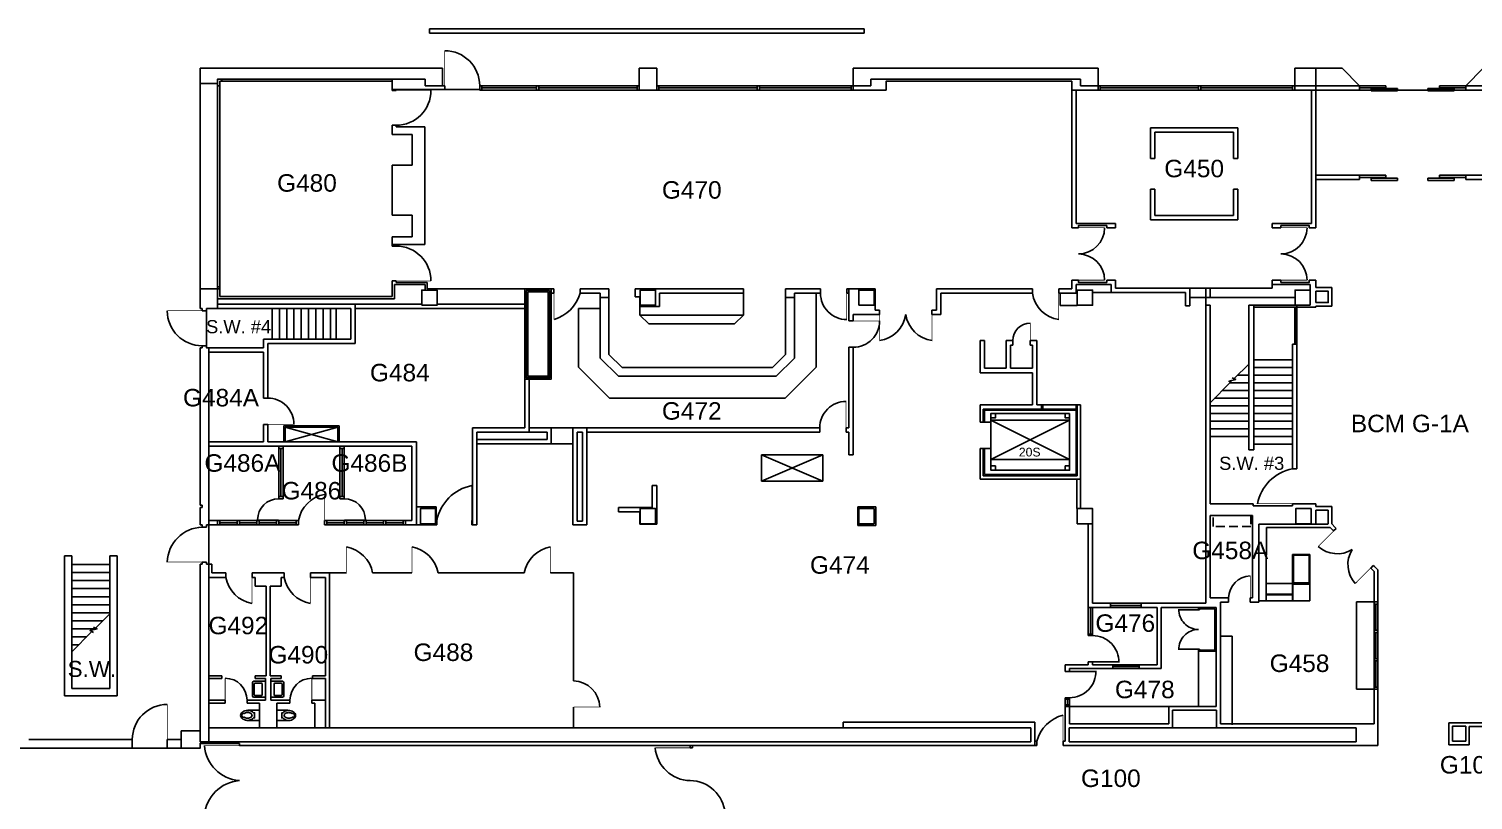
# Model space of a CAD drawing. Header units: inches. Extents: x -3235 to 3329, y 100 to 2924.
# Drawn here: x 30 to 2014, y 1572 to 2631 of the extents above; entities that cross this region are included whole.
import ezdxf
from ezdxf.enums import TextEntityAlignment as Align

# ---------------------------------------------------------------- set-up
doc = ezdxf.new("R2010")
doc.units = ezdxf.units.IN
doc.header["$LTSCALE"] = 96
doc.header["$MEASUREMENT"] = 0
doc.linetypes.add('HIDDEN2', pattern=[0.1875, 0.125, -0.0625])
doc.layers.get('0').update_dxf_attribs({"linetype": 'CONTINUOUS'})
doc.layers.get('DEFPOINTS').update_dxf_attribs({"color": 31, "linetype": 'CONTINUOUS'})
for name, color, linetype in [('A-ANNO-ROOM', 4, 'CONTINUOUS'), ('A-ANNO-TEXT', 4, 'CONTINUOUS'), ('A-COLS', 5, 'CONTINUOUS'), ('A-DOOR', 2, 'CONTINUOUS'), ('A-FLOR-CASE', 3, 'CONTINUOUS'), ('A-FLOR-CASE-UPPR', 3, 'HIDDEN2'), ('A-FLOR-EVTR', 1, 'CONTINUOUS'), ('A-FLOR-PFIX', 2, 'CONTINUOUS'), ('A-FLOR-STRS', 2, 'CONTINUOUS'), ('A-GLAZ', 2, 'CONTINUOUS'), ('A-GLAZ-SILL', 1, 'CONTINUOUS'), ('A-SHAFT', 1, 'CONTINUOUS'), ('A-WALL-FULL', 6, 'CONTINUOUS')]:
    doc.layers.add(name, color=color, linetype=linetype)
doc.styles.add('ARIAL', font='arial.ttf')

# ---------------------------------------------------------------- blocks, each defined once
blk = doc.blocks.new('90S1')
blk.add_line((-0.5, 0), (-0.5, 1))
blk.add_arc((-0.5, 0), 1, 0, 91.707)
blk = doc.blocks.new('90D1')
for p, q in [((-0.5, 0), (-0.5, 0.5)), ((0.5, 0), (0.5, 0.5))]:
    blk.add_line(p, q)
for centre, start, end in [((-0.5, 0), 0, 91.707), ((0.5, 0), 88.293, 180)]:
    blk.add_arc(centre, 0.5, start, end)
blk = doc.blocks.new('W-LAV2')
for p, q in [((17, 11), (1, 11)), ((1, 11), (1, -11)), ((5.5, 7.5), (5.5, -7.5)), ((15.5, 8.5), (6.5, 8.5)), ((16.5, -7.5), (16.5, 7.5)), ((19, -9), (19, 9)), ((1, -11), (17, -11)), ((6.5, -8.5), (15.5, -8.5))]:
    blk.add_line(p, q)
for centre, radius, start, end in [((6.5, 7.5), 1, 90, 180), ((15.5, 7.5), 1, 0, 90), ((17, 9), 2, 0, 90), ((6.5, -7.5), 1, 180, 270), ((15.5, -7.5), 1, 270, 0), ((17, -9), 2, 270, 0)]:
    blk.add_arc(centre, radius, start, end)
blk = doc.blocks.new('P2477016')
for p, q in [((-3.603083, -23.831759), (-3.603083, -23.831759)), ((-2.504894, -21.068753), (-2.504894, -21.068753))]:
    blk.add_line(p, q)
for points in [[(-6.93083, -16.399601, -0.022673), (-7, -14.875), (-7, 0), (-3.020761, 0), (0, 0), (3.020761, 0), (7, 0), (7, -14.875)], [(-6.937926, -16.211212, -0.074934), (-6.387938, -12.562014, -0.085426), (-4.920528, -9.670474, -0.066386), (-3.550098, -8.264603), (-3.550098, -6.711212), (3.449902, -6.711212), (3.449902, -8.264603, -0.066386), (4.820333, -9.670474, -0.085426), (6.287743, -12.562014, -0.111314), (6.709134, -17.991061)], [(3.991504, -23.722377, -0.562484), (3.158962, -23.529526), (2.424162, -21.300368, -0.238976), (2.492058, -20.853364, 0.08035), (3.421006, -18.976205, 0.074934), (3.837731, -16.211212, 0.074934), (3.421006, -13.446218, 0.085426), (2.414145, -11.462194, 0.066386), (1.597345, -10.624271, 0.330534), (-1.69754, -10.624271, 0.066386), (-2.51434, -11.462194, 0.085426), (-3.521201, -13.446218, 0.074934), (-3.937926, -16.211212, 0.074934), (-3.521201, -18.976205, 0.08035), (-2.592253, -20.853364, -0.238976), (-2.524357, -21.300368), (-3.250575, -23.503493, -0.549653), (-4.069149, -23.710095)], [(0, -25.75, 0.143932), (2.498761, -25.015482, 0.107177), (4.949747, -22.564786, 0.077997), (6.431696, -19.212481, 0.065232), (7, -14.875)], [(-4.023967, -23.748064, 0.06085), (-2.498761, -25.015482, 0.143932), (0, -25.75)], [(-2.976493, -22.67201, 0.063273), (-1.687041, -23.754089, 0.143932), (0, -24.25)], [(0, -24.25, 0.143932), (1.687041, -23.754089, 0.059203), (2.902316, -22.750942)]]:
    blk.add_lwpolyline(points, format="xyb")
for centre, radius, start, end in [((5.443363, -16.211212), 12.38129, 180, 197.141641), ((2.746106, -17.043143), 9.558648, 197.141641, 216.672481), ((1.035634, -18.316811), 7.426057, 216.672481, 226.574161)]:
    blk.add_arc(centre, radius, start, end)

msp = doc.modelspace()

# ---------------------------------------------------------------- linework, layer by layer
at = {"layer": 'A-COLS'}
for points in [[(570, 2251), (591, 2251), (591, 2272), (570, 2272)], [(870, 2251), (891, 2251), (891, 2272), (870, 2272)], [(1170, 2251), (1191, 2251), (1191, 2272), (1170, 2272)], [(1470, 2251), (1491, 2251), (1491, 2272), (1470, 2272)], [(1790, 2251), (1769, 2251), (1769, 2272), (1790, 2272)], [(568, 1951), (589, 1951), (589, 1972), (568, 1972)], [(870, 1951), (891, 1951), (891, 1972), (870, 1972)], [(1170, 1951), (1191, 1951), (1191, 1972), (1170, 1972)], [(1470, 1951), (1491, 1951), (1491, 1972), (1470, 1972)], [(1770, 1951), (1791, 1951), (1791, 1972), (1770, 1972)]]:
    msp.add_lwpolyline(points, close=True, dxfattribs=at)
at = {"layer": 'A-DOOR'}
for p, q in [((1857.5, 2552.5), (1893.5, 2552.5)), ((1893.5, 2549.5), (1857.5, 2549.5)), ((1873.5, 2548.5), (1909.5, 2548.5)), ((1873.5, 2545.5), (1873.5, 2548.5)), ((1909.5, 2545.5), (1873.5, 2545.5)), ((1893.5, 2552.5), (1893.5, 2549.5)), ((1909.5, 2548.5), (1909.5, 2545.5)), ((1951.5, 2548.5), (1951.5, 2545.5)), ((1987.5, 2548.5), (1951.5, 2548.5)), ((1951.5, 2545.5), (1987.5, 2545.5)), ((1967.5, 2552.5), (1967.5, 2549.5)), ((2003.5, 2552.5), (1967.5, 2552.5)), ((1967.5, 2549.5), (2003.5, 2549.5)), ((1987.5, 2545.5), (1987.5, 2548.5)), ((1857.5, 2429.5), (1893.5, 2429.5)), ((1893.5, 2426.5), (1857.5, 2426.5)), ((1873.5, 2425.5), (1909.5, 2425.5)), ((1873.5, 2422.5), (1873.5, 2425.5)), ((1909.5, 2422.5), (1873.5, 2422.5)), ((1893.5, 2429.5), (1893.5, 2426.5)), ((1909.5, 2425.5), (1909.5, 2422.5)), ((1951.5, 2425.5), (1951.5, 2422.5)), ((1987.5, 2425.5), (1951.5, 2425.5)), ((1951.5, 2422.5), (1987.5, 2422.5)), ((1967.5, 2429.5), (1967.5, 2426.5)), ((2003.5, 2429.5), (1967.5, 2429.5)), ((1967.5, 2426.5), (2003.5, 2426.5)), ((1987.5, 2422.5), (1987.5, 2425.5))]:
    msp.add_line(p, q, dxfattribs=at)
at = {"layer": 'A-DOOR', "const_width": 1}
for points in [[(601.5, 2600.5), (601.5, 2552.5)], [(534.6, 2546.1), (582.6, 2546.1)], [(1471.5, 2357.5), (1507.5, 2357.5)], [(1749.5, 2357.5), (1785.5, 2357.5)], [(534.6, 2284.4), (582.6, 2284.4)], [(1507.5, 2285.5), (1471.5, 2285.5)], [(1785.5, 2285.5), (1749.5, 2285.5)], [(751.5, 2267.5), (751.5, 2231.5)], [(1153.5, 2267.5), (1153.5, 2231.5)], [(1444.5, 2267.5), (1444.5, 2231.5)], [(220.5, 2243.5), (268.5, 2243.5)], [(1162.5, 2229.5), (1198.5, 2229.5)], [(1198.5, 2238.5), (1198.5, 2202.5)], [(1270.5, 2238.5), (1270.5, 2202.5)], [(1405.5, 2226.5), (1405.5, 2202.5)], [(1152.5, 2083), (1152.5, 2119)], [(358.5, 2087.5), (394.5, 2087.5)], [(638.5, 2003.5), (638.5, 1955.5)], [(436.5, 1955.5), (436.5, 1991.5)], [(1717.5, 1978.5), (1765.5, 1978.5)], [(373.5, 1956.5), (344.5, 1956.5)], [(463.5, 1956.5), (492.5, 1956.5)], [(1822, 1941.2), (1800.8, 1920)], [(466.5, 1883.5), (466.5, 1919.5)], [(556.5, 1883.5), (556.5, 1919.5)], [(746.5, 1883.5), (746.5, 1919.5)], [(220.5, 1898.5), (268.5, 1898.5)], [(1872.9, 1890.3), (1851.7, 1869)], [(337, 1877.5), (337, 1841.5)], [(417, 1877.5), (417, 1841.5)], [(1707.5, 1849.5), (1707.5, 1879.5)], [(300, 1709), (300, 1739)], [(419, 1709), (419, 1739)], [(220.5, 1655), (220.5, 1703)], [(778.5, 1699.5), (814.5, 1699.5)], [(1450.5, 1652.5), (1450.5, 1688.5)], [(271.5, 1646.5), (319.5, 1646.5)], [(890.5, 1643.5), (938.5, 1643.5)]]:
    msp.add_lwpolyline(points, dxfattribs=at)
at = {"layer": 'A-DOOR'}
for centre, radius, start, end in [((601.5, 2552.5), 48, 0, 90), ((534.6, 2546.1), 48, 270, 0), ((1471.5, 2357.5), 36, 270, 0), ((1749.5, 2357.5), 36, 270, 0), ((534.6, 2284.4), 48, 0, 90), ((1471.5, 2285.5), 36, 0, 90), ((1749.5, 2285.5), 36, 0, 90), ((735.8, 2283.2), 54.1, 286.9079, 343.0921), ((1153.2, 2267.2), 35.7, 179.5185, 270.4815), ((1450.5, 2273.5), 42.4, 188.078, 261.922), ((268.5, 2243.5), 48, 180, 270), ((1162.8, 2229.2), 35.7, 269.5185, 0.4815), ((1192.5, 2244.5), 42.4, 278.078, 351.922), ((1276.5, 2244.5), 42.4, 188.078, 261.922), ((1405.5, 2202.5), 24, 90, 180), ((358.8, 2087.8), 35.7, 359.5185, 90.4815), ((1152.2, 2083.3), 35.7, 89.5185, 180.4815), ((1776.6, 1967.4), 60.1, 100.6155, 169.3845), ((650.4, 1943.6), 61, 101.2047, 168.7953), ((373.5, 1956.5), 29, 90, 180), ((445, 1947), 45.3, 100.8139, 169.1861), ((463.5, 1956.5), 29, 0, 90), ((270, 1897), 49.5, 91.7357, 178.2643), ((458, 1875), 45.3, 10.8139, 79.1861), ((548, 1875), 45.3, 10.8139, 79.1861), ((755, 1875), 45.3, 100.8139, 169.1861), ((1827, 1948.9), 39, 227.8582, 301.753), ((1880.6, 1895.2), 39, 148.247, 222.1418), ((345.5, 1886), 45.3, 190.8139, 259.1861), ((425.5, 1886), 45.3, 190.8139, 259.1861), ((1709.1, 1847.9), 31.6, 92.883, 177.117), ((300, 1709), 30, 0, 90), ((419, 1709), 30, 90, 180), ((776.9, 1697.9), 37.6, 2.395, 87.605), ((220.5, 1655), 48, 90, 180), ((1464, 1639), 51.3, 105.2551, 164.7449), ((323.4, 1650.4), 52, 184.2496, 265.7504), ((939.5, 1647.6), 49.2, 184.8374, 268.8578), ((323.4, 1546.6), 52, 94.2496, 175.7504), ((937.5, 1549.4), 49.2, 4.8374, 88.8578)]:
    msp.add_arc(centre, radius, start, end, dxfattribs=at)
at = {"layer": 'A-FLOR-CASE'}
for p, q in [((815, 2261.5), (815, 2178.5)), ((827, 2261.5), (827, 2183.5)), ((1011.5, 2267.5), (1011.5, 2237.5)), ((1069.5, 2261.5), (1069.5, 2183.5)), ((1081.5, 2261.5), (1081.5, 2178.5)), ((1111.5, 2267.5), (1111.5, 2166.1)), ((785, 2246.5), (785, 2166.1)), ((785, 2246.5), (815, 2246.5)), ((869.5, 2249.5), (869.5, 2237.5)), ((869.5, 2237.5), (1011.5, 2237.5)), ((869.5, 2237.5), (881.5, 2225.5)), ((881.5, 2225.5), (999.5, 2225.5)), ((1011.5, 2237.5), (999.5, 2225.5)), ((827, 2183.5), (845, 2165.5)), ((1069.5, 2183.5), (1051.5, 2165.5)), ((785, 2166.1), (827.6, 2123.5)), ((815, 2178.5), (840, 2153.5)), ((845, 2165.5), (1051.5, 2165.5)), ((1081.5, 2178.5), (1056.5, 2153.5)), ((1111.5, 2166.1), (1068.9, 2123.5)), ((840, 2153.5), (1056.5, 2153.5)), ((827.6, 2123.5), (1068.9, 2123.5)), ((747.5, 2083), (777.5, 2083)), ((747.5, 2061), (777.5, 2061)), ((1765.5, 1845.1), (1765.5, 1909.1)), ((1765.5, 1909.1), (1789.5, 1909.1)), ((1789.5, 1845.1), (1789.5, 1909.1)), ((1729.5, 1845.1), (1729.5, 1869.1)), ((1636.5, 1836), (1660.5, 1836)), ((1636.5, 1833), (1636.5, 1836)), ((1638, 1833), (1636.5, 1833)), ((1638, 1834.5), (1659, 1834.5)), ((1638, 1833), (1638, 1834.5)), ((1652.4, 1836), (1660.5, 1836)), ((1659, 1834.5), (1659, 1777.5)), ((1660.5, 1836), (1660.5, 1776)), ((1636.5, 1776), (1636.5, 1779)), ((1638, 1779), (1636.5, 1779)), ((1636.5, 1700.3), (1636.5, 1776)), ((1660.5, 1776), (1636.5, 1776)), ((1638, 1777.5), (1638, 1779)), ((1659, 1777.5), (1638, 1777.5)), ((1459.5, 1700.3), (1595.5, 1700.3))]:
    msp.add_line(p, q, dxfattribs=at)
for points in [[(1766.8, 1907.9), (1788.5, 1907.9), (1788.5, 1869.9), (1766.8, 1869.9)], [(1789.5, 1845.1), (1729.5, 1845.1), (1729.5, 1869.1), (1789.5, 1869.1)], [(1729.5, 1854.3), (1765.5, 1854.3), (1765.5, 1853.5), (1729.5, 1853.5)], [(1853.5, 1723.8), (1877.5, 1723.8), (1877.5, 1843.8), (1853.5, 1843.8)]]:
    msp.add_lwpolyline(points, close=True, dxfattribs=at)
for points in [[(1766.1, 1845.1), (1766.1, 1868.3), (1789.5, 1868.3)], [(1666.5, 1796.6), (1682.6, 1796.6), (1682.6, 1674.9)]]:
    msp.add_lwpolyline(points, dxfattribs=at)
at = {"layer": 'A-FLOR-CASE-UPPR'}
msp.add_lwpolyline([(1656.7, 1962.5), (1708.4, 1962.5), (1708.4, 1947.5), (1656.7, 1947.5)], close=True, dxfattribs=at)
at = {"layer": 'A-FLOR-EVTR'}
for p, q in [((1351.5, 2093.5), (1351.5, 2039.5)), ((1459.5, 2093.5), (1351.5, 2093.5)), ((1459.5, 2093.5), (1351.5, 2039.5)), ((1351.5, 2093.5), (1459.5, 2039.5)), ((1459.5, 2039.5), (1459.5, 2093.5)), ((1351.5, 2039.5), (1459.5, 2039.5))]:
    msp.add_line(p, q, dxfattribs=at)
at = {"layer": 'A-FLOR-STRS'}
for p, q in [((364.5, 2204.5), (364.5, 2246.5)), ((374.5, 2204.5), (374.5, 2246.5)), ((384.5, 2204.5), (384.5, 2246.5)), ((394.5, 2204.5), (394.5, 2246.5)), ((404.5, 2204.5), (404.5, 2246.5)), ((414.5, 2204.5), (414.5, 2246.5)), ((424.5, 2204.5), (424.5, 2246.5)), ((434.5, 2204.5), (434.5, 2246.5)), ((444.5, 2204.5), (444.5, 2246.5)), ((452.3, 2204.5), (452.3, 2246.5)), ((1705.5, 2170.4), (1685.4, 2150.4)), ((1712.5, 2176), (1765.5, 2176)), ((1712.5, 2165.5), (1765.5, 2165.5)), ((1680.6, 2145.6), (1652.4, 2117.3)), ((1679.6, 2144.5), (1705.5, 2144.5)), ((1690.1, 2155), (1705.5, 2155)), ((1712.5, 2155), (1765.5, 2155)), ((1712.5, 2144.5), (1765.5, 2144.5)), ((1658.6, 2123.5), (1705.5, 2123.5)), ((1669.1, 2134), (1705.5, 2134)), ((1712.5, 2134), (1765.5, 2134)), ((1712.5, 2123.5), (1765.5, 2123.5)), ((1652.4, 2113), (1705.5, 2113)), ((1652.4, 2102.5), (1705.5, 2102.5)), ((1712.5, 2113), (1765.5, 2113)), ((1712.5, 2102.5), (1765.5, 2102.5)), ((1652.4, 2092), (1705.5, 2092)), ((1712.5, 2092), (1765.5, 2092)), ((1652.4, 2081.5), (1705.5, 2081.5)), ((1652.4, 2071), (1705.5, 2071)), ((1712.5, 2081.5), (1765.5, 2081.5)), ((1712.5, 2071), (1765.5, 2071)), ((1712.5, 2060.5), (1765.5, 2060.5)), ((89.5, 1895), (141.5, 1895)), ((89.5, 1884), (141.5, 1884)), ((89.5, 1873), (141.5, 1873)), ((89.5, 1862), (141.5, 1862)), ((89.5, 1851), (141.5, 1851)), ((89.5, 1840), (141.5, 1840)), ((89.5, 1829), (141.5, 1829)), ((141.9, 1828), (121.8, 1807.9)), ((89.5, 1818), (131.9, 1818)), ((89.5, 1807), (123.7, 1807)), ((117, 1803.1), (88.8, 1774.9)), ((89.5, 1796), (109.9, 1796)), ((89.5, 1785), (98.9, 1785))]:
    msp.add_line(p, q, dxfattribs=at)
for points in [[(1682.9, 2144.4), (1678.1, 2146.8), (1687.7, 2149.2), (1682.9, 2151.6)], [(119.3, 1802), (114.5, 1804.4), (124.1, 1806.8), (119.3, 1809.2)]]:
    msp.add_lwpolyline(points, dxfattribs=at)
at = {"layer": 'A-GLAZ'}
for p, q in [((652.5, 2549.5), (727.5, 2549.5)), ((730.5, 2549.5), (865.5, 2549.5)), ((1030.5, 2549.5), (895.5, 2549.5)), ((1159.5, 2549.5), (1033.5, 2549.5)), ((1501.5, 2549.5), (1636.5, 2549.5)), ((1639.5, 2549.5), (1765.5, 2549.5)), ((376.5, 1988.5), (376.5, 2054.5)), ((460.5, 1988.5), (460.5, 2054.5)), ((292.5, 1952.5), (316.5, 1952.5)), ((319.5, 1952.5), (343.5, 1952.5)), ((346.5, 1952.5), (370.5, 1952.5)), ((373.5, 1952.5), (397.5, 1952.5)), ((439.5, 1952.5), (463.5, 1952.5)), ((466.5, 1952.5), (490.5, 1952.5)), ((493.5, 1952.5), (517.5, 1952.5)), ((520.5, 1952.5), (544.5, 1952.5)), ((1488, 1836), (1488, 1799.6)), ((1515.5, 1839), (1557.5, 1839)), ((1880, 1804.8), (1880, 1840.8)), ((1880, 1765.8), (1880, 1801.8)), ((1519, 1755), (1555, 1755)), ((1880, 1726.8), (1880, 1762.8)), ((1456.5, 1710.3), (1456.5, 1702.3))]:
    msp.add_line(p, q, dxfattribs=at)
at = {"layer": 'A-GLAZ-SILL'}
for p, q in [((868.5, 2552.5), (649.5, 2552.5)), ((649.5, 2546.5), (649.5, 2552.5)), ((868.5, 2546.5), (649.5, 2546.5)), ((652.5, 2552.5), (652.5, 2546.5)), ((727.5, 2552.5), (727.5, 2546.5)), ((730.5, 2552.5), (730.5, 2546.5)), ((865.5, 2552.5), (865.5, 2546.5)), ((868.5, 2546.5), (868.5, 2552.5)), ((892.5, 2546.5), (892.5, 2552.5)), ((892.5, 2552.5), (1159.5, 2552.5)), ((892.5, 2546.5), (1162.5, 2546.5)), ((895.5, 2552.5), (895.5, 2546.5)), ((1030.5, 2552.5), (1030.5, 2546.5)), ((1033.5, 2552.5), (1033.5, 2546.5)), ((1159.5, 2552.5), (1162.5, 2552.5)), ((1159.5, 2546.5), (1159.5, 2552.5)), ((1162.5, 2552.5), (1162.5, 2546.5)), ((1498.5, 2552.5), (1498.5, 2546.5)), ((1498.5, 2552.5), (1639.5, 2552.5)), ((1639.5, 2546.5), (1498.5, 2546.5)), ((1501.5, 2546.5), (1501.5, 2552.5)), ((1636.5, 2552.5), (1636.5, 2546.5)), ((1636.5, 2546.5), (1768.5, 2546.5)), ((1768.5, 2552.5), (1639.5, 2552.5)), ((1639.5, 2552.5), (1639.5, 2546.5)), ((1765.5, 2552.5), (1765.5, 2546.5)), ((1768.5, 2546.5), (1768.5, 2552.5)), ((373.5, 2057.5), (373.5, 1985.5)), ((379.5, 2054.5), (373.5, 2054.5)), ((379.5, 1985.5), (379.5, 2057.5)), ((457.5, 2057.5), (457.5, 1985.5)), ((463.5, 2054.5), (457.5, 2054.5)), ((463.5, 1985.5), (463.5, 2057.5)), ((373.5, 1988.5), (379.5, 1988.5)), ((373.5, 1985.5), (379.5, 1985.5)), ((457.5, 1988.5), (463.5, 1988.5)), ((457.5, 1985.5), (463.5, 1985.5)), ((292.5, 1955.5), (289.5, 1955.5)), ((289.5, 1949.5), (292.5, 1949.5)), ((292.5, 1955.5), (292.5, 1949.5)), ((292.5, 1955.5), (316.5, 1955.5)), ((292.5, 1949.5), (316.5, 1949.5)), ((316.5, 1955.5), (316.5, 1949.5)), ((319.5, 1955.5), (316.5, 1955.5)), ((316.5, 1949.5), (319.5, 1949.5)), ((319.5, 1955.5), (319.5, 1949.5)), ((319.5, 1955.5), (343.5, 1955.5)), ((319.5, 1949.5), (343.5, 1949.5)), ((343.5, 1955.5), (343.5, 1949.5)), ((346.5, 1955.5), (343.5, 1955.5)), ((343.5, 1949.5), (346.5, 1949.5)), ((346.5, 1955.5), (346.5, 1949.5)), ((346.5, 1955.5), (370.5, 1955.5)), ((346.5, 1949.5), (370.5, 1949.5)), ((370.5, 1955.5), (370.5, 1949.5)), ((373.5, 1955.5), (370.5, 1955.5)), ((370.5, 1949.5), (373.5, 1949.5)), ((373.5, 1955.5), (373.5, 1949.5)), ((373.5, 1955.5), (397.5, 1955.5)), ((373.5, 1949.5), (397.5, 1949.5)), ((400.5, 1955.5), (397.5, 1955.5)), ((397.5, 1955.5), (397.5, 1949.5)), ((397.5, 1949.5), (400.5, 1949.5)), ((400.5, 1955.5), (400.5, 1949.5)), ((436.5, 1955.5), (439.5, 1955.5)), ((436.5, 1955.5), (436.5, 1949.5)), ((436.5, 1949.5), (439.5, 1949.5)), ((439.5, 1955.5), (439.5, 1949.5)), ((439.5, 1955.5), (463.5, 1955.5)), ((439.5, 1949.5), (463.5, 1949.5)), ((463.5, 1955.5), (463.5, 1949.5)), ((463.5, 1955.5), (466.5, 1955.5)), ((463.5, 1949.5), (466.5, 1949.5)), ((466.5, 1955.5), (466.5, 1949.5)), ((466.5, 1955.5), (490.5, 1955.5)), ((466.5, 1949.5), (490.5, 1949.5)), ((490.5, 1955.5), (490.5, 1949.5)), ((490.5, 1955.5), (493.5, 1955.5)), ((490.5, 1949.5), (493.5, 1949.5)), ((493.5, 1955.5), (493.5, 1949.5)), ((493.5, 1955.5), (517.5, 1955.5)), ((493.5, 1949.5), (517.5, 1949.5)), ((517.5, 1955.5), (517.5, 1949.5)), ((517.5, 1955.5), (520.5, 1955.5)), ((517.5, 1949.5), (520.5, 1949.5)), ((520.5, 1955.5), (520.5, 1949.5)), ((520.5, 1955.5), (544.5, 1955.5)), ((520.5, 1949.5), (544.5, 1949.5)), ((544.5, 1955.5), (544.5, 1949.5)), ((544.5, 1955.5), (547.5, 1955.5)), ((544.5, 1949.5), (547.5, 1949.5)), ((1485, 1836), (1485, 1797.6)), ((1491, 1836), (1491, 1797.6)), ((1515.5, 1842), (1557.5, 1842)), ((1515.5, 1836), (1557.5, 1836)), ((1877.5, 1723.8), (1877.5, 1843.8)), ((1877.5, 1843.8), (1882.5, 1843.8)), ((1877.5, 1840.8), (1882.5, 1840.8)), ((1882.5, 1723.8), (1882.5, 1843.8)), ((1877.5, 1804.8), (1882.5, 1804.8)), ((1877.5, 1801.8), (1882.5, 1801.8)), ((1877.5, 1765.8), (1882.5, 1765.8)), ((1519, 1757.6), (1555, 1757.6)), ((1519, 1752.3), (1555, 1752.3)), ((1877.5, 1762.8), (1882.5, 1762.8)), ((1877.5, 1726.8), (1882.5, 1726.8)), ((1453.5, 1702.3), (1453.5, 1710.3)), ((1459.5, 1710.3), (1459.5, 1702.3)), ((1882.5, 1723.8), (1877.5, 1723.8))]:
    msp.add_line(p, q, dxfattribs=at)
at = {"layer": 'A-SHAFT'}
for p, q in [((382.5, 2083.5), (454.5, 2063.5)), ((454.5, 2083.5), (382.5, 2063.5)), ((1036.5, 2009.5), (1036.5, 2045.5)), ((1036.5, 2045.5), (1120.5, 2045.5)), ((1036.5, 2045.5), (1120.5, 2009.5)), ((1120.5, 2045.5), (1036.5, 2009.5)), ((1120.5, 2045.5), (1120.5, 2009.5)), ((1120.5, 2009.5), (1036.5, 2009.5)), ((1600.5, 1671.1), (1661.1, 1671.1))]:
    msp.add_line(p, q, dxfattribs=at)
at = {"layer": 'A-WALL-FULL'}
for p, q in [((580.5, 2630.5), (1177.5, 2630.5)), ((580.5, 2624.5), (580.5, 2630.5)), ((580.5, 2624.5), (1177.5, 2624.5)), ((1177.5, 2630.5), (1177.5, 2624.5)), ((265.5, 2576.5), (598.5, 2576.5)), ((265.5, 2576.5), (265.5, 2246.5)), ((289.5, 2561.5), (289.5, 2252.5)), ((289.5, 2561.5), (574.5, 2561.5)), ((292.5, 2558.5), (529.4, 2558.5)), ((292.5, 2558.5), (292.5, 2263)), ((295.5, 2558.5), (295.5, 2561.5)), ((529.4, 2558.5), (529.4, 2546.1)), ((574.5, 2561.5), (574.5, 2552.5)), ((598.5, 2552.5), (598.5, 2576.5)), ((1162.5, 2552.5), (1162.5, 2576.5)), ((1498.5, 2576.5), (1162.5, 2576.5)), ((1186.5, 2561.5), (1186.5, 2552.5)), ((1474.5, 2561.5), (1186.5, 2561.5)), ((1207.5, 2558.5), (1207.5, 2546.5)), ((1462.5, 2558.5), (1207.5, 2558.5)), ((1462.5, 2558.5), (1462.5, 2546.5)), ((1474.5, 2561.5), (1474.5, 2552.5)), ((1498.5, 2552.5), (1498.5, 2576.5)), ((1768.5, 2576.5), (1792.5, 2576.5)), ((1768.5, 2552.5), (1768.5, 2576.5)), ((1792.5, 2576.5), (1797.5, 2576.5)), ((1797.5, 2576.5), (1797.5, 2546.5)), ((1797.5, 2576.5), (1833.5, 2576.5)), ((1833.5, 2576.5), (1857.5, 2552.5)), ((2027.5, 2576.5), (2003.5, 2552.5)), ((289.5, 2555.5), (265.5, 2555.5)), ((292.5, 2552.5), (289.5, 2552.5)), ((534.6, 2546.1), (529.4, 2546.1)), ((601.5, 2547.4), (534.6, 2547.4)), ((534.6, 2546.1), (534.6, 2547.4)), ((580.5, 2552.5), (574.5, 2552.5)), ((574.5, 2552.5), (598.5, 2552.5)), ((601.5, 2552.5), (598.5, 2552.5)), ((601.5, 2547.4), (601.5, 2552.5)), ((1162.5, 2552.5), (1186.5, 2552.5)), ((1462.5, 2546.5), (1462.5, 2357.5)), ((1468.5, 2546.5), (1468.5, 2363.5)), ((1468.5, 2546.5), (1498.5, 2546.5)), ((1498.5, 2552.5), (1474.5, 2552.5)), ((1768.5, 2552.5), (1797.5, 2552.5)), ((1791.5, 2546.5), (1768.5, 2546.5)), ((1791.5, 2546.5), (1791.5, 2363.5)), ((1797.5, 2552.5), (1857.5, 2552.5)), ((1797.5, 2546.5), (1797.5, 2357.5)), ((1857.5, 2546.5), (1797.5, 2546.5)), ((1797.5, 2546.5), (1797.5, 2426.5)), ((1857.5, 2552.5), (1857.5, 2546.5)), ((2063.5, 2552.5), (2003.5, 2552.5)), ((2003.5, 2552.5), (2003.5, 2546.5)), ((2003.5, 2546.5), (2063.5, 2546.5)), ((529.4, 2496.1), (529.4, 2498.1)), ((534.6, 2498.1), (529.4, 2498.1)), ((529.4, 2498.1), (529.4, 2485.4)), ((556.9, 2485.4), (529.4, 2485.4)), ((534.6, 2496.1), (534.6, 2498.1)), ((574.1, 2496.1), (534.6, 2496.1)), ((556.9, 2485.4), (556.9, 2443.6)), ((574.1, 2496.1), (574.1, 2334.4)), ((1630.5, 2494.5), (1570.5, 2494.5)), ((1570.5, 2494.5), (1570.5, 2452.5)), ((1630.5, 2488.5), (1576.5, 2488.5)), ((1576.5, 2488.5), (1576.5, 2452.5)), ((1630.5, 2494.5), (1690.5, 2494.5)), ((1630.5, 2488.5), (1684.5, 2488.5)), ((1684.5, 2488.5), (1684.5, 2452.5)), ((1690.5, 2494.5), (1690.5, 2452.5)), ((556.9, 2443.6), (529.4, 2443.6)), ((529.4, 2443.6), (529.4, 2374.9)), ((1570.5, 2452.5), (1576.5, 2452.5)), ((1690.5, 2452.5), (1684.5, 2452.5)), ((1797.5, 2429.5), (1857.5, 2429.5)), ((1857.5, 2423.5), (1797.5, 2423.5)), ((1857.5, 2429.5), (1857.5, 2423.5)), ((2003.5, 2429.5), (2003.5, 2423.5)), ((2063.5, 2429.5), (2003.5, 2429.5)), ((2003.5, 2423.5), (2103.3, 2423.5)), ((1570.5, 2410.5), (1576.5, 2410.5)), ((1570.5, 2368.5), (1570.5, 2410.5)), ((1576.5, 2374.5), (1576.5, 2410.5)), ((1690.5, 2410.5), (1684.5, 2410.5)), ((1684.5, 2374.5), (1684.5, 2410.5)), ((1690.5, 2368.5), (1690.5, 2410.5)), ((556.9, 2374.9), (529.4, 2374.9)), ((556.9, 2374.9), (556.9, 2345.1)), ((1468.5, 2363.5), (1522.5, 2363.5)), ((1522.5, 2363.5), (1522.5, 2357.5)), ((1630.5, 2368.5), (1570.5, 2368.5)), ((1630.5, 2374.5), (1576.5, 2374.5)), ((1630.5, 2374.5), (1684.5, 2374.5)), ((1630.5, 2368.5), (1690.5, 2368.5)), ((1737.5, 2363.5), (1737.5, 2357.5)), ((1791.5, 2363.5), (1737.5, 2363.5)), ((556.9, 2345.1), (529.4, 2345.1)), ((529.4, 2345.1), (529.4, 2334.4)), ((1462.5, 2357.5), (1471.5, 2357.5)), ((1510.5, 2357.5), (1522.5, 2357.5)), ((1749.5, 2357.5), (1737.5, 2357.5)), ((1797.5, 2357.5), (1788.5, 2357.5)), ((529.4, 2334.4), (529.4, 2332.4)), ((574.1, 2334.4), (529.4, 2334.4)), ((534.6, 2332.4), (529.4, 2332.4)), ((534.6, 2334.4), (534.6, 2332.4)), ((534.6, 2284.4), (529.4, 2284.4)), ((529.4, 2284.4), (529.4, 2263)), ((534.6, 2284.4), (534.6, 2282.5)), ((534.6, 2282.5), (577.5, 2282.5)), ((577.5, 2282.5), (577.5, 2273.5)), ((1462.5, 2285.5), (1471.5, 2285.5)), ((1462.5, 2273.5), (1462.5, 2285.5)), ((1510.5, 2285.5), (1522.5, 2285.5)), ((1522.5, 2279.5), (1522.5, 2285.5)), ((1737.5, 2279.5), (1737.5, 2285.5)), ((1749.5, 2285.5), (1737.5, 2285.5)), ((1797.5, 2285.5), (1788.5, 2285.5)), ((1797.5, 2275.3), (1797.5, 2285.5)), ((265.5, 2273.5), (289.5, 2273.5)), ((289.5, 2276.5), (292.5, 2276.5)), ((289.5, 2273.5), (292.5, 2273.5)), ((292.5, 2263), (529.4, 2263)), ((532.4, 2279.5), (574.5, 2279.5)), ((532.4, 2279.5), (532.4, 2260)), ((574.5, 2279.5), (574.5, 2272)), ((577.5, 2273.5), (711.5, 2273.5)), ((713.5, 2271.5), (745.5, 2271.5)), ((715.5, 2269.5), (743.5, 2269.5)), ((747.5, 2267.5), (747.5, 2273.5)), ((751.5, 2267.5), (747.5, 2267.5)), ((751.5, 2273.5), (751.5, 2267.5)), ((787.5, 2273.5), (787.5, 2267.5)), ((827, 2273.5), (787.5, 2273.5)), ((787.5, 2267.5), (815, 2267.5)), ((815, 2267.5), (815, 2261.5)), ((815, 2261.5), (827, 2261.5)), ((827, 2261.5), (827, 2273.5)), ((863, 2273.5), (863, 2262.5)), ((863, 2273.5), (1011.5, 2273.5)), ((863, 2262.5), (869.5, 2262.5)), ((869.5, 2262.5), (869.5, 2249.5)), ((896.5, 2249.5), (896.5, 2267.5)), ((896.5, 2267.5), (1011.5, 2267.5)), ((1011.5, 2267.5), (1011.5, 2273.5)), ((1069.5, 2273.5), (1117.5, 2273.5)), ((1069.5, 2261.5), (1069.5, 2273.5)), ((1081.5, 2261.5), (1069.5, 2261.5)), ((1117.5, 2267.5), (1081.5, 2267.5)), ((1081.5, 2267.5), (1081.5, 2261.5)), ((1117.5, 2273.5), (1117.5, 2267.5)), ((1153.5, 2273.5), (1153.5, 2267.5)), ((1153.5, 2273.5), (1156.5, 2273.5)), ((1156.5, 2267.5), (1153.5, 2267.5)), ((1156.5, 2273.5), (1156.5, 2267.5)), ((1156.5, 2273.5), (1192.5, 2273.5)), ((1156.5, 2267.5), (1156.5, 2229.5)), ((1192.5, 2273.5), (1192.5, 2250.5)), ((1408.5, 2273.5), (1276.5, 2273.5)), ((1276.5, 2273.5), (1276.5, 2267.5)), ((1276.5, 2244.5), (1276.5, 2267.5)), ((1282.5, 2238.5), (1282.5, 2267.5)), ((1282.5, 2267.5), (1408.5, 2267.5)), ((1408.5, 2267.5), (1408.5, 2273.5)), ((1444.5, 2267.5), (1444.5, 2273.5)), ((1444.5, 2273.5), (1462.5, 2273.5)), ((1444.5, 2267.5), (1468.5, 2267.5)), ((1446.5, 2267.5), (1446.5, 2250.9)), ((1468.5, 2279.5), (1516.5, 2279.5)), ((1468.5, 2267.5), (1468.5, 2279.5)), ((1516.5, 2268.5), (1491, 2268.5)), ((1516.5, 2268.5), (1516.5, 2279.5)), ((1618.5, 2268.5), (1516.5, 2268.5)), ((1522.5, 2279.5), (1522.5, 2274.5)), ((1522.5, 2274.5), (1624.5, 2274.5)), ((1618.5, 2268.5), (1618.5, 2250.5)), ((1624.5, 2274.5), (1624.5, 2250.5)), ((1624.5, 2274.5), (1737.5, 2274.5)), ((1769, 2261.5), (1624.5, 2261.5)), ((1646.4, 1961.5), (1646.4, 2274.5)), ((1652.4, 2261.5), (1652.4, 2274.5)), ((1737.5, 2279.5), (1737.5, 2274.5)), ((1790, 2279.5), (1737.5, 2279.5)), ((1790, 2272), (1790, 2279.5)), ((1797.5, 2275.3), (1819.5, 2275.3)), ((1797.5, 2270.3), (1797.5, 2254.8)), ((1819.5, 2275.3), (1819.5, 2249.8)), ((265.5, 2246.5), (268.5, 2246.5)), ((268.5, 2246.5), (268.5, 2243.5)), ((274.5, 2243.5), (268.5, 2243.5)), ((274.5, 2246.5), (274.5, 2243.5)), ((274.5, 2246.5), (289.5, 2246.5)), ((289.5, 2260), (532.4, 2260)), ((289.5, 2252.5), (478.5, 2252.5)), ((289.5, 2246.5), (472.5, 2246.5)), ((472.5, 2246.5), (472.5, 2204.5)), ((478.5, 2252.5), (478.5, 2198.5)), ((478.5, 2252.5), (570, 2252.5)), ((478.5, 2246.5), (711.5, 2246.5)), ((711.5, 2252.5), (591, 2252.5)), ((869.5, 2249.5), (896.5, 2249.5)), ((1192.5, 2250.5), (1192.5, 2244.5)), ((1192.5, 2244.5), (1198.5, 2244.5)), ((1198.5, 2244.5), (1198.5, 2238.5)), ((1270.5, 2244.5), (1270.5, 2238.5)), ((1270.5, 2244.5), (1276.5, 2244.5)), ((1446.5, 2250.9), (1470, 2250.9)), ((1618.5, 2250.5), (1624.5, 2250.5)), ((1652.4, 2251.4), (1646.4, 2251.4)), ((1652.4, 1978.5), (1652.4, 2251.4)), ((1771.5, 2251.4), (1705.5, 2251.4)), ((1705.5, 2052.5), (1705.5, 2251.4)), ((1712.5, 2251.4), (1712.5, 2052.5)), ((1765.5, 2248.5), (1712.5, 2248.5)), ((1765.5, 2248.5), (1771.5, 2248.5)), ((1768.5, 2197.5), (1768.5, 2248.5)), ((1770.1, 2197.5), (1770.1, 2248.5)), ((1771.5, 2251.4), (1771.5, 2026.5)), ((1780.5, 2248.5), (1771.5, 2248.5)), ((1797.5, 2248.5), (1780.5, 2248.5)), ((1797.5, 2249.8), (1819.5, 2249.8)), ((1797.5, 2249.8), (1797.5, 2248.5)), ((1156.5, 2229.5), (1162.5, 2229.5)), ((1162.5, 2229.5), (1162.5, 2238.5)), ((1198.5, 2238.5), (1162.5, 2238.5)), ((1270.5, 2238.5), (1282.5, 2238.5)), ((472.5, 2204.5), (352.5, 2204.5)), ((352.5, 2204.5), (352.5, 2192.5)), ((1336.5, 2202.5), (1342.5, 2202.5)), ((1336.5, 2158.5), (1336.5, 2202.5)), ((1342.5, 2164.5), (1342.5, 2202.5)), ((1372.5, 2202.5), (1372.5, 2164.5)), ((1372.5, 2202.5), (1381.5, 2202.5)), ((1381.5, 2196.5), (1381.5, 2202.5)), ((1405.5, 2196.5), (1405.5, 2202.5)), ((1405.5, 2202.5), (1414.5, 2202.5)), ((1414.5, 2114.5), (1414.5, 2202.5)), ((268.5, 2192.5), (265.5, 2192.5)), ((265.5, 2192.5), (265.5, 1976.5)), ((268.5, 2195.5), (268.5, 2192.5)), ((274.5, 2195.5), (268.5, 2195.5)), ((274.5, 2195.5), (274.5, 2192.5)), ((277.5, 2192.5), (274.5, 2192.5)), ((277.5, 2192.5), (352.5, 2192.5)), ((277.5, 2186.5), (352.5, 2186.5)), ((352.5, 2186.5), (352.5, 2123.5)), ((478.5, 2198.5), (358.5, 2198.5)), ((358.5, 2198.5), (358.5, 2123.5)), ((1156.5, 2193.5), (1156.5, 2083)), ((1156.5, 2193.5), (1162.5, 2193.5)), ((1162.5, 2193.5), (1162.5, 2045.5)), ((1378.5, 2196.5), (1381.5, 2196.5)), ((1378.5, 2196.5), (1378.5, 2164.5)), ((1405.5, 2196.5), (1408.5, 2196.5)), ((1408.5, 2164.5), (1408.5, 2196.5)), ((1765.5, 2197.5), (1765.5, 2026.5)), ((1771.5, 2197.5), (1765.5, 2197.5)), ((1342.5, 2164.5), (1372.5, 2164.5)), ((1378.5, 2164.5), (1408.5, 2164.5)), ((711.5, 2149.5), (711.5, 2083)), ((717.5, 2149.5), (717.5, 2077)), ((1336.5, 2158.5), (1408.5, 2158.5)), ((1408.5, 2114.5), (1408.5, 2158.5)), ((358.5, 2123.5), (352.5, 2123.5)), ((1336.5, 2114.5), (1408.5, 2114.5)), ((1336.5, 2114.5), (1336.5, 2090.5)), ((1341, 2090.5), (1341, 2108.5)), ((1341, 2108.5), (1421.1, 2108.5)), ((1342.5, 2090.5), (1342.5, 2107)), ((1342.5, 2107), (1468.5, 2107)), ((1453.5, 2102.5), (1357.5, 2102.5)), ((1414.5, 2114.5), (1474.5, 2114.5)), ((1421.1, 2108.5), (1421.1, 2114.5)), ((1422.6, 2108.5), (1422.6, 2114.5)), ((1422.6, 2108.5), (1468.5, 2108.5)), ((1468.5, 2108.5), (1468.5, 2114.9)), ((1468.5, 2107), (1468.5, 2090.5)), ((1470, 2108.5), (1470, 2114.5)), ((1470, 2109.2), (1470, 2090.5)), ((1474.5, 2108.5), (1474.5, 2114.5)), ((1474.5, 2090.5), (1474.5, 2108.5)), ((358.5, 2087.5), (352.5, 2087.5)), ((352.5, 2087.5), (352.5, 2063.5)), ((358.5, 2087.5), (358.5, 2063.5)), ((639.5, 2083), (639.5, 1949.5)), ((711.5, 2083), (639.5, 2083)), ((747.5, 2083), (717.5, 2083)), ((747.5, 2083), (747.5, 2061)), ((777.5, 2083), (777.5, 1949.5)), ((1116.5, 2083), (777.5, 2083)), ((796.5, 2083), (796.5, 1949.5)), ((1116.5, 2083), (1116.5, 2077)), ((1156.5, 2083), (1152.5, 2083)), ((1152.5, 2083), (1152.5, 2077)), ((1342.5, 2090.5), (1336.5, 2090.5)), ((1341, 2090.5), (1342.5, 2090.5)), ((1343.2, 2090.5), (1351.5, 2090.5)), ((1351.5, 2096.5), (1351.5, 2090.5)), ((1459.5, 2096.5), (1459.5, 2090.5)), ((1459.5, 2090.5), (1459.5, 2030.5)), ((1468.5, 2018.5), (1468.5, 2090.5)), ((1470, 2017), (1470, 2090.5)), ((1474.5, 2012.5), (1474.5, 2090.5)), ((352.5, 2063.5), (277.5, 2063.5)), ((358.5, 2063.5), (562.5, 2063.5)), ((562.5, 2063.5), (562.5, 2057.5)), ((717.5, 2077), (645.5, 2077)), ((645.5, 2077), (645.5, 1949.5)), ((742.2, 2067), (645.5, 2067)), ((742.2, 2077), (717.5, 2077)), ((742.2, 2077), (742.2, 2067)), ((783.5, 2077), (783.5, 1954.8)), ((790.5, 2077), (783.5, 2077)), ((790.5, 2077), (790.5, 1954.8)), ((1116.5, 2077), (796.5, 2077)), ((1156.5, 2077), (1152.5, 2077)), ((1156.5, 2077), (1156.5, 2045.5)), ((352.5, 2057.5), (277.5, 2057.5)), ((556.5, 2057.5), (352.5, 2057.5)), ((556.5, 2057.5), (556.5, 1955.5)), ((562.5, 2057.5), (562.5, 1949.5)), ((747.5, 2061), (645.5, 2061)), ((1162.5, 2045.5), (1156.5, 2045.5)), ((1336.5, 2054.5), (1336.5, 2012.5)), ((1343.2, 2054.5), (1336.5, 2054.5)), ((1341, 2054.5), (1341, 2017)), ((1342.5, 2054.5), (1342.5, 2018.5)), ((1343.2, 2054.5), (1351.5, 2054.5)), ((1351.5, 2054.5), (1351.5, 2030.5)), ((1712.5, 2052.5), (1705.5, 2052.5)), ((1453.5, 2024.5), (1357.5, 2024.5)), ((1771.5, 2026.5), (1765.5, 2026.5)), ((886.5, 1973.5), (886.5, 2003.5)), ((886.5, 2003.5), (892.5, 2003.5)), ((892.5, 2003.5), (892.5, 1950.5)), ((1336.5, 2012.5), (1474.5, 2012.5)), ((1341, 2017), (1470, 2017)), ((1342.5, 2018.5), (1468.5, 2018.5)), ((1469.5, 2012.5), (1469.5, 1972)), ((1474.5, 2012.5), (1474.5, 1972)), ((265.5, 1976.5), (268.5, 1976.5)), ((268.5, 1973.5), (265.5, 1973.5)), ((265.5, 1973.5), (265.5, 1949.5)), ((268.5, 1976.5), (268.5, 1973.5)), ((589.5, 1974.5), (562.5, 1974.5)), ((589.5, 1949.5), (589.5, 1974.5)), ((839.9, 1967.3), (839.9, 1973.5)), ((839.9, 1973.5), (886.5, 1973.5)), ((869.9, 1967.3), (839.9, 1967.3)), ((869.5, 1950.5), (869.5, 1967.3)), ((1193.5, 1974.5), (1168.5, 1974.5)), ((1168.5, 1974.5), (1168.5, 1948.5)), ((1193.5, 1948.5), (1193.5, 1974.5)), ((1711.5, 1978.5), (1652.4, 1978.5)), ((1711.5, 1975.5), (1711.5, 1978.5)), ((1765.5, 1975.5), (1711.5, 1975.5)), ((1765.5, 1978.5), (1765.5, 1975.5)), ((1765.5, 1978.5), (1797.5, 1978.5)), ((1765.5, 1978.5), (1781.5, 1978.5)), ((1797.5, 1978.5), (1797.5, 1974.8)), ((1797.5, 1974.8), (1819.5, 1974.8)), ((1797.5, 1969.8), (1814.5, 1969.8)), ((1797.5, 1969.8), (1797.5, 1950.5)), ((1814.5, 1950.8), (1814.5, 1969.8)), ((1819.5, 1950.8), (1819.5, 1974.8)), ((265.5, 1949.5), (268.5, 1949.5)), ((268.5, 1949.5), (268.5, 1946.5)), ((268.5, 1946.5), (274.5, 1946.5)), ((274.5, 1946.5), (274.5, 1949.5)), ((274.5, 1949.5), (289.5, 1949.5)), ((277.5, 1955.5), (277.5, 1949.5)), ((289.5, 1955.5), (277.5, 1955.5)), ((289.5, 1955.5), (289.5, 1949.5)), ((547.5, 1955.5), (547.5, 1949.5)), ((547.5, 1955.5), (556.5, 1955.5)), ((547.5, 1949.5), (562.5, 1949.5)), ((562.5, 1949.5), (589.5, 1949.5)), ((590.5, 1955.5), (589.5, 1955.5)), ((589.5, 1949.5), (590.5, 1949.5)), ((590.5, 1949.5), (590.5, 1955.5)), ((638.5, 1949.5), (638.5, 1955.5)), ((638.5, 1955.5), (639.5, 1955.5)), ((639.5, 1949.5), (638.5, 1949.5)), ((639.5, 1949.5), (645.5, 1949.5)), ((777.5, 1949.5), (796.5, 1949.5)), ((783.5, 1954.8), (790.5, 1954.8)), ((892.5, 1950.5), (869.5, 1950.5)), ((1168.5, 1948.5), (1193.5, 1948.5)), ((1485, 1951), (1485, 1836)), ((1491, 1951), (1491, 1842)), ((1646.4, 1842), (1646.4, 1961.5)), ((1710.5, 1962.5), (1652.4, 1962.5)), ((1652.4, 1849.5), (1652.4, 1962.5)), ((1710.5, 1962.5), (1710.5, 1849.5)), ((1791.5, 1950.5), (1719.5, 1950.5)), ((1719.5, 1950.5), (1719.5, 1843.3)), ((1729.5, 1869.1), (1729.6, 1946.1)), ((1729.6, 1946.1), (1784.2, 1946.1)), ((1784.2, 1946.1), (1817.1, 1946.1)), ((1797.5, 1950.5), (1791.5, 1950.5)), ((1797.5, 1950.5), (1814.5, 1950.5)), ((1817.1, 1946.1), (1820.6, 1942.6)), ((1819.5, 1950.8), (1824.1, 1946.1)), ((1819.5, 1950.8), (1819.5, 1950.8)), ((1825.6, 1944.7), (1822, 1941.2)), ((1825.6, 1944.7), (1824.1, 1946.1)), ((1820.6, 1942.6), (1822, 1941.2)), ((79.5, 1715), (79.5, 1907)), ((89.5, 1907), (79.5, 1907)), ((89.5, 1725), (89.5, 1907)), ((141.5, 1725), (141.5, 1907)), ((151.5, 1907), (141.5, 1907)), ((151.5, 1715), (151.5, 1907)), ((268.5, 1895.5), (265.5, 1895.5)), ((265.5, 1895.5), (265.5, 1651.5)), ((274.5, 1898.5), (268.5, 1898.5)), ((268.5, 1898.5), (268.5, 1895.5)), ((274.5, 1898.5), (274.5, 1895.5)), ((274.5, 1895.5), (277.5, 1895.5)), ((277.5, 1895.5), (277.5, 1671.1)), ((277.5, 1895.5), (281.5, 1895.5)), ((281.5, 1895.5), (281.5, 1883.5)), ((1876.5, 1893.8), (1872.9, 1890.3)), ((1872.9, 1890.3), (1874.3, 1888.8)), ((1874.3, 1888.8), (1877.5, 1885.7)), ((1876.5, 1893.8), (1877.9, 1892.4)), ((1877.5, 1843.4), (1877.5, 1885.7)), ((1877.9, 1892.4), (1882.5, 1887.7)), ((1882.5, 1843.8), (1882.5, 1887.7)), ((301, 1877.5), (277.5, 1877.5)), ((281.5, 1883.5), (301, 1883.5)), ((301, 1883.5), (301, 1877.5)), ((337, 1883.5), (337, 1877.5)), ((381, 1883.5), (337, 1883.5)), ((337, 1877.5), (341, 1877.5)), ((341, 1877.5), (341, 1865.5)), ((341, 1865.5), (356.4, 1865.5)), ((356.4, 1742.5), (356.4, 1865.5)), ((361.6, 1742.5), (361.6, 1865.5)), ((361.6, 1865.5), (377, 1865.5)), ((377, 1865.5), (377, 1877.5)), ((377, 1877.5), (381, 1877.5)), ((381, 1877.5), (381, 1883.5)), ((417, 1883.5), (417, 1877.5)), ((466.5, 1883.5), (417, 1883.5)), ((417, 1877.5), (437.9, 1877.5)), ((437.9, 1877.5), (437.9, 1742.5)), ((443.1, 1883.5), (443.1, 1671.1)), ((556.5, 1883.5), (502.5, 1883.5)), ((710.5, 1883.5), (592.5, 1883.5)), ((746.5, 1883.5), (778.5, 1883.5)), ((778.5, 1883.5), (778.5, 1735.5)), ((1677.5, 1849.5), (1652.4, 1849.5)), ((1677.5, 1843.3), (1677.5, 1849.5)), ((1707.5, 1843.3), (1707.5, 1849.5)), ((1707.5, 1849.5), (1710.5, 1849.5)), ((1719.5, 1845.1), (1729.5, 1845.1)), ((1485, 1836), (1515.5, 1836)), ((1491, 1836), (1485, 1836)), ((1491, 1842), (1515.5, 1842)), ((1515.5, 1842), (1515.5, 1836)), ((1557.5, 1842), (1557.5, 1836)), ((1557.5, 1842), (1646.4, 1842)), ((1557.5, 1836), (1579.8, 1836)), ((1579.8, 1836), (1579.8, 1757.6)), ((1585, 1836), (1585, 1752.3)), ((1585, 1836), (1652.4, 1836)), ((1660.5, 1836), (1660.5, 1700.3)), ((1677.5, 1843.3), (1666.5, 1843.3)), ((1666.5, 1843.3), (1666.5, 1837)), ((1666.5, 1837), (1666.5, 1676.3)), ((1719.5, 1843.3), (1707.5, 1843.3)), ((1491, 1799.6), (1485, 1799.6)), ((1491, 1797.6), (1485, 1797.6)), ((1453.5, 1757.6), (1485, 1757.6)), ((1453.5, 1748.3), (1453.5, 1757.6)), ((1459.5, 1748.3), (1453.5, 1748.3)), ((1459.5, 1752.3), (1459.5, 1748.3)), ((1459.5, 1752.3), (1519, 1752.3)), ((1485, 1761.6), (1485, 1757.6)), ((1491, 1761.6), (1485, 1761.6)), ((1491, 1761.6), (1491, 1757.6)), ((1491, 1757.6), (1519, 1757.6)), ((1519, 1757.6), (1519, 1752.3)), ((1555, 1757.6), (1555, 1752.3)), ((1555, 1757.6), (1579.8, 1757.6)), ((1555, 1752.3), (1585, 1752.3)), ((295.5, 1742.5), (277.5, 1742.5)), ((295.5, 1738.5), (277.5, 1738.5)), ((295.5, 1742.5), (295.5, 1738.5)), ((356.4, 1742.5), (341, 1742.5)), ((341, 1742.5), (341, 1738.5)), ((355.4, 1738.5), (341, 1738.5)), ((355.4, 1738.5), (355.4, 1709)), ((377, 1742.5), (361.6, 1742.5)), ((377, 1738.5), (362.6, 1738.5)), ((362.6, 1738.5), (362.6, 1709)), ((377, 1742.5), (377, 1738.5)), ((437.9, 1742.5), (419.9, 1742.5)), ((419.9, 1742.5), (419.9, 1738.5)), ((437.9, 1738.5), (419.9, 1738.5)), ((437.9, 1738.5), (437.9, 1671.1)), ((151.5, 1715), (79.5, 1715)), ((141.5, 1725), (89.5, 1725)), ((300, 1709), (277.5, 1709)), ((300, 1709), (300, 1705)), ((330, 1709), (330, 1705)), ((355.4, 1709), (330, 1709)), ((389, 1709), (362.6, 1709)), ((389, 1709), (389, 1705)), ((437.9, 1709), (419, 1709)), ((419, 1709), (419, 1705)), ((1459.5, 1712.3), (1453.5, 1712.3)), ((1453.5, 1710.3), (1453.5, 1712.3)), ((1459.5, 1710.3), (1453.5, 1710.3)), ((1459.5, 1712.3), (1459.5, 1710.3)), ((1877.5, 1723.8), (1877.5, 1676.3)), ((1882.5, 1646.5), (1882.5, 1723.8)), ((300, 1705), (277.5, 1705)), ((347, 1705), (330, 1705)), ((347, 1705), (347, 1671.1)), ((371, 1705), (371, 1671.1)), ((389, 1705), (371, 1705)), ((423, 1705), (419, 1705)), ((423, 1705), (423, 1671.1)), ((778.5, 1699.5), (778.5, 1671.1)), ((1453.5, 1652.5), (1453.5, 1702.3)), ((1459.5, 1702.3), (1453.5, 1702.3)), ((1459.5, 1700.3), (1453.5, 1700.3)), ((1459.5, 1702.3), (1459.5, 1676.3)), ((1595.5, 1676.3), (1595.5, 1700.3)), ((1595.5, 1700.3), (1660.5, 1700.3)), ((1600.9, 1671.1), (1600.9, 1695)), ((1600.9, 1695), (1661.1, 1695)), ((1661.1, 1695), (1661.1, 1671.1)), ((265.5, 1667), (239.5, 1667)), ((239.5, 1667), (239.5, 1643)), ((277.5, 1671.1), (1406.2, 1671.1)), ((1411.5, 1678.5), (1148.5, 1678.5)), ((1148.5, 1678.5), (1148.5, 1671.1)), ((1406.2, 1671.1), (1406.2, 1651.5)), ((1411.5, 1646.5), (1411.5, 1678.5)), ((1458.9, 1671.1), (1458.9, 1651.9)), ((1600.9, 1671.1), (1458.9, 1671.1)), ((1595.5, 1676.3), (1459.5, 1676.3)), ((1852.8, 1671.1), (1661.1, 1671.1)), ((1877.5, 1676.3), (1666.5, 1676.3)), ((1852.8, 1651.9), (1852.8, 1671.1)), ((1980.3, 1677.9), (1980.3, 1647.8)), ((1980.3, 1677.9), (2104.6, 1677.9)), ((2008.3, 1672.6), (2008.3, 1647.8)), ((2008.3, 1672.6), (2068.3, 1672.6)), ((172.5, 1655), (30.5, 1655)), ((172.5, 1655), (172.5, 1643)), ((220.5, 1655), (220.5, 1643)), ((239.5, 1655), (220.5, 1655)), ((1406.2, 1651.5), (265.5, 1651.5)), ((265.5, 1649.5), (319.5, 1649.5)), ((265.5, 1649.5), (265.5, 1643)), ((319.5, 1649.5), (319.5, 1646.5)), ((319.5, 1646.5), (1411.5, 1646.5)), ((938.5, 1643.5), (938.5, 1646.5)), ((941.5, 1646.5), (941.5, 1643.5)), ((1414.5, 1652.5), (1411.5, 1652.5)), ((1411.5, 1646.5), (1414.5, 1646.5)), ((1414.5, 1646.5), (1414.5, 1652.5)), ((1450.5, 1646.5), (1450.5, 1652.5)), ((1450.5, 1652.5), (1453.5, 1652.5)), ((1450.5, 1646.5), (1882.5, 1646.5)), ((1458.9, 1651.9), (1852.8, 1651.9)), ((1606.5, 1646.5), (1600.5, 1646.5)), ((2008.3, 1647.8), (1980.3, 1647.8)), ((172.5, 1643), (30.5, 1643)), ((239.5, 1643), (220.5, 1643)), ((239.5, 1643), (265.5, 1643)), ((941.5, 1643.5), (938.5, 1643.5))]:
    msp.add_line(p, q, dxfattribs=at)
msp.add_lwpolyline([(868.5, 2576.5), (892.5, 2576.5), (892.5, 2546.5), (868.5, 2546.5)], close=True, dxfattribs=at)
for points in [[(1471.5, 2357.5), (1471.5, 2360.5), (1510.5, 2360.5), (1510.5, 2357.5)], [(1788.5, 2357.5), (1788.5, 2360.5), (1749.5, 2360.5), (1749.5, 2357.5)], [(1471.5, 2285.5), (1471.5, 2282.5), (1510.5, 2282.5), (1510.5, 2285.5)], [(1788.5, 2285.5), (1788.5, 2282.5), (1749.5, 2282.5), (1749.5, 2285.5)], [(747.5, 2267.5), (747.5, 2149.5), (711.5, 2149.5), (711.5, 2273.5), (751.5, 2273.5)], [(745.5, 2271.5), (745.5, 2151.5), (713.5, 2151.5), (713.5, 2271.5)], [(743.5, 2269.5), (743.5, 2153.5), (715.5, 2153.5), (715.5, 2269.5)], [(1797.5, 2270.3), (1814.5, 2270.3), (1814.5, 2254.8), (1797.5, 2254.8)], [(277.5, 1955.5), (277.5, 2153.5), (277.5, 2186.5)], [(1357.5, 2102.5), (1357.5, 2096.5), (1351.5, 2096.5), (1351.5, 2102.5), (1357.5, 2102.5)], [(1459.5, 2102.5), (1459.5, 2096.5), (1453.5, 2096.5), (1453.5, 2102.5), (1459.5, 2102.5)], [(380.5, 2063.5), (380.5, 2085.5), (456.5, 2085.5), (456.5, 2063.5)], [(382.5, 2063.5), (382.5, 2083.5), (454.5, 2083.5), (454.5, 2063.5)], [(1357.5, 2030.5), (1357.5, 2024.5), (1351.5, 2024.5), (1351.5, 2030.5), (1357.5, 2030.5)], [(1459.5, 2030.5), (1459.5, 2024.5), (1453.5, 2024.5), (1453.5, 2030.5), (1459.5, 2030.5)], [(2003.3, 1673.4), (2003.3, 1652.8), (1985.3, 1652.8), (1985.3, 1673.4), (2003.3, 1673.4)]]:
    msp.add_lwpolyline(points, dxfattribs=at)
at = {"layer": 'DEFPOINTS'}
msp.add_lwpolyline([(7.5, 1643), (265.5, 1643), (265.5, 1649.5), (277.5, 1649.5), (277.5, 2192.5), (274.5, 2192.5), (274.5, 2246.5), (289.5, 2246.5), (289.5, 2561.5), (529.4, 2561.5), (529.4, 2547.4), (649.5, 2547.4), (649.5, 2546.5), (1207.5, 2546.5), (1207.5, 2558.5), (1462.5, 2558.5), (1462.5, 2546.5), (2063.5, 2546.5)], dxfattribs=at)

# ---------------------------------------------------------------- block references
at = {"layer": 'A-DOOR', "yscale": 36, "zscale": 36, "rotation": 270}
for p, xscale in [((1491, 1779.6), -36), ((1459.5, 1730.3), 36)]:
    msp.add_blockref('90S1', p, dxfattribs=dict(at, xscale=xscale))
at = {"layer": 'A-FLOR-CASE', "xscale": 54, "yscale": 54, "zscale": 54, "rotation": 90}
msp.add_blockref('90D1', (1636.5, 1806), dxfattribs=at)
at = {"layer": 'A-FLOR-PFIX', "xscale": -1}
msp.add_blockref('W-LAV2', (356.4, 1723.8), dxfattribs=at)
at = {"layer": 'A-FLOR-PFIX', "xscale": -1, "rotation": 180}
msp.add_blockref('W-LAV2', (361.6, 1723.8), dxfattribs=at)
at = {"layer": 'A-FLOR-PFIX'}
for p, rotation in [((347, 1688), 270), ((371, 1688), 90)]:
    msp.add_blockref('P2477016', p, dxfattribs=dict(at, rotation=rotation))

# ---------------------------------------------------------------- texts
at = {"layer": 'A-ANNO-ROOM', "style": 'ARIAL'}
for s, height, p in [('G450', 24, (1630.5, 2426.8)), ('G480', 24, (412.3, 2407)), ('G470', 24, (940.7, 2397.4)), ('S.W. #4', 18, (318.5, 2212.7)), ('G484', 24, (539.8, 2146.6)), ('G484A', 24, (294.3, 2112.2)), ('G472', 24, (940.7, 2094)), ('BCM G-1A', 24, (1926.7, 2076.8)), ('G486A', 24, (323.7, 2022.5)), ('G486B', 24, (498.1, 2022.5)), ('S.W. #3', 18, (1709.5, 2025.1)), ('G486', 24, (418.4, 1984.5)), ('G458A', 24, (1680.1, 1902.5)), ('G474', 24, (1144, 1882.5)), ('G476', 24, (1535.9, 1802.7)), ('G492', 24, (318.1, 1799.4)), ('G488', 24, (599.7, 1762.7)), ('G490', 24, (400.4, 1759.3)), ('G458', 24, (1775.2, 1747.6)), ('G478', 24, (1562.7, 1711.6)), ('G100A', 24, (2020, 1608.2)), ('G100', 24, (1516.1, 1589.7))]:
    msp.add_text(s, height=height, dxfattribs=at).set_placement(p, align=Align.CENTER)
at = {"layer": 'A-ANNO-TEXT', "style": 'ARIAL'}
msp.add_text('S.W.', height=22, dxfattribs=at).set_placement((117, 1740.8), align=Align.CENTER)
at = {"layer": 'A-ANNO-TEXT', "insert": (1404.7, 2049.4), "char_height": 12, "width": 38.515, "attachment_point": 5, "style": 'ARIAL'}
msp.add_mtext('20S', dxfattribs=at)

doc.saveas('drawing.dxf')
